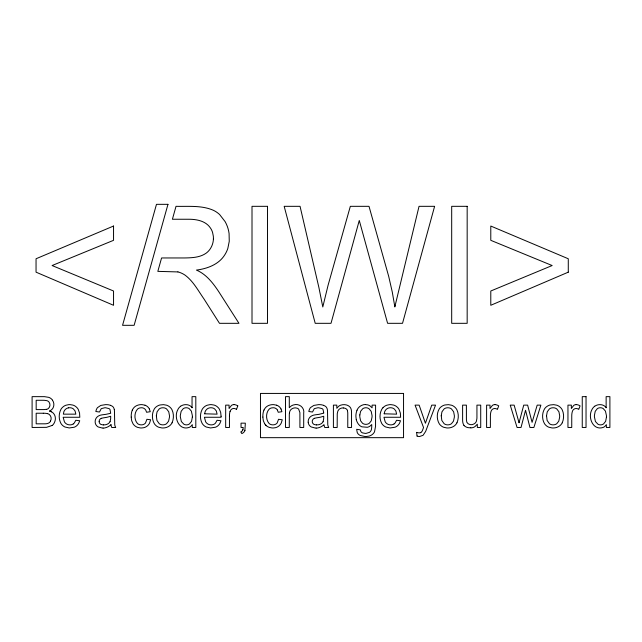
<?xml version="1.0" encoding="UTF-8"?>
<svg xmlns="http://www.w3.org/2000/svg" width="642" height="642" viewBox="0 0 642 642"><rect width="100%" height="100%" fill="white"/><g stroke="black" fill="none" stroke-linecap="round" stroke-linejoin="round"><path stroke-width="0.96" d="M323.728 412.79L323.022 409.452A2.464 2.464 0 0 0 322.661 409.05A4.141 4.141 0 0 0 322.067 408.609L318.705 407.766A13.61 13.61 0 0 0 317.702 407.782L314.572 408.585A3.298 3.298 0 0 0 314.099 408.954L312.526 412.012L308.826 411.506A9.461 9.461 0 0 1 310.431 407.63L313.834 405.423L318.536 404.637A18.843 18.843 0 0 1 321.49 404.789L323.544 405.303M323.72 413.111L319.106 414.315A70.676 70.676 0 0 1 316.963 414.596L315.439 414.804A19.581 19.581 0 0 0 313.593 415.157A9.253 9.253 0 0 0 310.872 416.401A6.308 6.308 0 0 0 308.224 422.259M242.909 429.506L242.684 430.132M244.875 430.517L245.348 423.158L241.039 423.158L241.039 427.468L243.182 427.468A8.988 8.988 0 0 1 242.925 429.514M236.497 409.363L237.797 405.848M132.372 410.053L132.693 409.395A8.362 8.362 0 0 1 136.016 405.969A10.962 10.962 0 0 1 140.991 404.637A13.289 13.289 0 0 1 142.243 404.661L145.028 405.214M264.022 410.053L264.335 409.395A8.362 8.362 0 0 1 267.658 405.969A10.962 10.962 0 0 1 272.641 404.637A13.289 13.289 0 0 1 273.885 404.661L276.67 405.214M172.08 422.765C173.846 418.72 173.91 413.761 171.992 409.757A9.47 9.47 0 0 0 170.451 407.646L169.697 406.94A9.494 9.494 0 0 0 166.631 405.206L163.493 404.645L159.994 404.982A10.023 10.023 0 0 0 155.902 407.108A8.779 8.779 0 0 0 154.393 408.81C151.745 413.231 151.737 419.306 154.361 423.744A8.94 8.94 0 0 0 155.348 424.964L156.094 425.67A9.333 9.333 0 0 0 158.686 427.219L161.784 427.925A13.562 13.562 0 0 0 163.285 427.965A11.075 11.075 0 0 0 168.629 426.448A9.309 9.309 0 0 0 172.096 422.773M456.968 422.765C458.725 418.72 458.797 413.761 456.879 409.757A9.47 9.47 0 0 0 455.338 407.646L454.576 406.94A9.494 9.494 0 0 0 451.519 405.206L448.381 404.645L444.882 404.982A10.023 10.023 0 0 0 440.781 407.108A8.779 8.779 0 0 0 439.28 408.81C436.624 413.231 436.616 419.306 439.248 423.744A8.94 8.94 0 0 0 440.227 424.964L440.982 425.67A9.333 9.333 0 0 0 443.566 427.219L446.663 427.925A13.562 13.562 0 0 0 448.172 427.965A11.075 11.075 0 0 0 453.517 426.448A9.309 9.309 0 0 0 456.984 422.773M562.264 422.765C564.029 418.72 564.093 413.761 562.175 409.757A9.47 9.47 0 0 0 560.635 407.646L559.88 406.94A9.494 9.494 0 0 0 556.815 405.206L553.677 404.645L550.178 404.982A10.023 10.023 0 0 0 546.085 407.108A8.779 8.779 0 0 0 544.577 408.81C541.928 413.231 541.92 419.306 544.544 423.744A8.94 8.94 0 0 0 545.531 424.964L546.278 425.67A9.333 9.333 0 0 0 548.87 427.219L551.968 427.925A13.562 13.562 0 0 0 553.468 427.965A11.075 11.075 0 0 0 558.813 426.448A9.309 9.309 0 0 0 562.28 422.773M382.945 407.742L384.093 406.683A9.293 9.293 0 0 1 386.757 405.23L389.341 404.677A13 13 0 0 1 391.026 404.645L393.602 405.062A9.116 9.116 0 0 1 396.668 406.643L397.791 407.678A9.325 9.325 0 0 1 399.027 409.363L400.351 413.047L400.608 417.268L383.956 417.268L385.2 421.818A6.348 6.348 0 0 0 386.035 422.901L386.516 423.359A6.083 6.083 0 0 0 389.357 424.739L390.015 424.827A6.147 6.147 0 0 0 394.1 423.945M52.203 425.429L46.569 427.339L32.1 427.468L32.1 396.644L44.523 396.66L48.776 397.358A7.511 7.511 0 0 1 52.54 400.207M101.316 418.391L102.303 418.094A24.42 24.42 0 0 1 104.494 417.693A48.583 48.583 0 0 0 107.294 417.212L110.673 416.257L110.673 417.645A17.069 17.069 0 0 1 110.641 418.825L110.207 421.088A4.293 4.293 0 0 1 109.959 421.633M314.355 418.391L315.334 418.094A24.42 24.42 0 0 1 317.533 417.693A48.583 48.583 0 0 0 320.334 417.212L323.712 416.257L323.712 417.645A17.069 17.069 0 0 1 323.672 418.825L323.247 421.088A4.293 4.293 0 0 1 322.998 421.633M46.577 409.283L44.659 409.54A29.709 29.709 0 0 1 42.845 409.588L36.177 409.596L36.177 400.279L42.34 400.279A36.458 36.458 0 0 1 44.555 400.335L46.85 400.656A3.86 3.86 0 0 1 49.153 402.293A4.735 4.735 0 0 1 46.641 409.484M68.461 407.855L69.079 407.774A7.439 7.439 0 0 1 70.074 407.75L71.085 407.879A5.617 5.617 0 0 1 73.437 408.97L75.05 410.944L75.836 414.154L63.365 414.154L63.839 411.827A6.292 6.292 0 0 1 65.332 409.484A6.492 6.492 0 0 1 65.789 409.082A5.93 5.93 0 0 1 68.461 407.847M470.795 427.957L472.857 427.604A7.704 7.704 0 0 0 475.112 426.489L477.327 424.185L477.327 427.468L480.714 427.468L480.714 405.134L476.934 405.134L476.934 417.099A21.058 21.058 0 0 1 476.87 418.753L476.388 421.272A4.967 4.967 0 0 1 474.197 423.832C471.172 426.007 466.012 424.113 466.453 420.004A32.991 32.991 0 0 1 466.413 418.881L466.397 405.134L462.609 405.134L462.617 419.555A21.082 21.082 0 0 0 462.77 422.203L462.818 422.356A7.391 7.391 0 0 0 463.981 425.333M43.311 413.231L36.177 413.231L36.177 423.824L44.771 423.816A17.816 17.816 0 0 0 46.288 423.736L46.521 423.696A6.901 6.901 0 0 0 48.872 422.934A4.574 4.574 0 0 0 50.525 421.12M365.579 404.629L367.465 404.829A7.64 7.64 0 0 1 369.977 405.88L372.095 407.83L372.095 405.134L375.586 405.134L375.546 426.288L374.519 431.825A8.009 8.009 0 0 1 371.148 435.252A9.55 9.55 0 0 1 368.941 436.127L366.317 436.512A17.182 17.182 0 0 1 365.001 436.52L360.363 435.517A8.185 8.185 0 0 1 359.038 434.73L358.461 434.249A5.433 5.433 0 0 1 357.209 432.475L356.663 429.313L360.339 429.859L360.78 431.336A2.897 2.897 0 0 0 361.623 432.347A4.598 4.598 0 0 0 362.602 432.901L365.17 433.39A11.965 11.965 0 0 0 366.109 433.382L369.527 432.347A5.313 5.313 0 0 0 371.445 429.394L371.694 427.291A44.33 44.33 0 0 0 371.734 425.839L371.734 424.547L370.065 426.087A7.487 7.487 0 0 1 367.328 427.283L361.928 426.834A7.865 7.865 0 0 1 359.448 425.277L358.429 424.145A12.15 12.15 0 0 1 356.262 419.475M316.442 425.004L313.994 424.434A3.387 3.387 0 0 1 314.387 418.279M103.402 425.004L100.963 424.434A3.387 3.387 0 0 1 100.321 424.001A3.322 3.322 0 0 1 99.157 421.666M177.906 271.927L157.828 271.365L161.575 257.956L184.615 257.956C191.846 257.827 199.71 257.578 205.897 253.341A16.716 16.716 0 0 0 210.311 248.743L211.041 247.523A19.116 19.116 0 0 0 213.417 238.952M47.612 413.681L45.903 413.36A23.561 23.561 0 0 0 43.311 413.239M49.57 411.065L51.488 411.843M110.504 405.303L108.45 404.797A18.843 18.843 0 0 0 105.505 404.645L100.794 405.423L97.448 407.67A9.461 9.461 0 0 0 95.843 411.514L99.486 412.012L101.067 408.954A3.298 3.298 0 0 1 101.532 408.585L104.67 407.782A13.61 13.61 0 0 1 105.665 407.766L109.028 408.609A4.141 4.141 0 0 1 109.621 409.05A2.464 2.464 0 0 1 109.991 409.452L110.673 413.296L106.066 414.315A70.676 70.676 0 0 1 103.924 414.596L102.399 414.804A19.581 19.581 0 0 0 100.561 415.157A9.253 9.253 0 0 0 97.833 416.401A6.308 6.308 0 0 0 95.193 422.259L95.257 422.918A5.802 5.802 0 0 0 96.645 425.71L97.111 426.176A5.947 5.947 0 0 0 98.21 426.962L101.877 427.941A13.972 13.972 0 0 0 103.049 427.965M266.334 425.678L265.603 424.972M264.656 423.76L263.356 420.783L262.835 417.075M277.384 410.086L278.235 412.26L281.91 411.699L281.027 409.026M149.377 409.026L150.268 411.699L146.585 412.26L145.742 410.086A4.927 4.927 0 0 0 141.497 407.734L139.82 407.943A5.666 5.666 0 0 0 137.557 409.098C134.058 412.766 134.074 419.78 137.476 423.511A5.417 5.417 0 0 0 139.659 424.659L140.614 424.827A7.158 7.158 0 0 0 141.561 424.852L142.099 424.811A5.224 5.224 0 0 0 145.02 423.503A4.671 4.671 0 0 0 145.533 422.926L146.906 419.29L150.621 419.772L149.538 423.198A8.731 8.731 0 0 1 143.904 427.676L141.786 427.965A12.984 12.984 0 0 1 140.213 427.925L137.661 427.395A8.972 8.972 0 0 1 134.684 425.678L133.961 424.972A8.916 8.916 0 0 1 133.014 423.76L131.706 420.783L131.185 417.075M347.378 410.575L347.707 412.308A18.161 18.161 0 0 1 347.763 413.881L347.763 427.468L351.551 427.468L351.535 412.517A23.409 23.409 0 0 0 351.439 410.679L351.391 410.342A5.489 5.489 0 0 0 351.294 409.853A7.407 7.407 0 0 0 350.179 407.245C347.964 404.556 343.887 404.107 340.742 405.15A7.535 7.535 0 0 0 338.559 406.37L336.809 408.312L336.809 405.134L333.407 405.134L333.407 427.468L337.186 427.468L337.251 413.761L337.877 410.984L338.944 409.444A6.235 6.235 0 0 1 342.82 407.911A7.19 7.19 0 0 1 343.31 407.911M356.262 419.475L355.917 416.754A15.111 15.111 0 0 1 357.032 410.262M114.316 409.572L114.38 409.989A21.603 21.603 0 0 1 114.477 411.899L114.741 424.787A8.474 8.474 0 0 0 115.704 427.468L111.748 427.468A8.153 8.153 0 0 1 111.01 424.707M416.626 432.515L417.051 436.062M308.208 422.259L308.296 422.918A5.802 5.802 0 0 0 309.685 425.71L310.15 426.176A5.947 5.947 0 0 0 311.242 426.962L314.917 427.941A13.972 13.972 0 0 0 316.081 427.965M606.136 407.702L606.136 396.644L609.9 396.644L609.9 427.468L606.385 427.468L606.385 424.651L604.868 426.4A6.5 6.5 0 0 1 602.95 427.5C592.871 430.726 587.542 417.164 591.948 409.596A8.723 8.723 0 0 1 594.709 406.25M229.451 415.775L229.451 427.468L225.671 427.468L225.671 405.134L229.074 405.134L229.074 408.521L231.481 405.391A4.277 4.277 0 0 1 233.913 404.62M192.046 407.702L192.046 396.644L195.81 396.644L195.81 427.468L192.295 427.468L192.295 424.651L190.778 426.4A6.5 6.5 0 0 1 188.86 427.5C178.781 430.726 173.452 417.164 177.858 409.596A8.723 8.723 0 0 1 180.619 406.25M177.914 271.887A23.441 23.441 0 0 1 184.952 275.065C193.282 281.164 198.193 290.69 204.004 298.979L219.484 323.319L238.96 323.319L218.609 291.476C212.895 282.913 206.194 274.198 196.42 270.089C207.27 268.709 218.874 264.496 224.852 254.722A28.16 28.16 0 0 0 227.838 248.39L229.258 241.296L229.082 233.528A32.902 32.902 0 0 0 225.109 221.61L219.628 214.548A25.03 25.03 0 0 0 213.489 210.343C201.773 205.151 188.443 206.644 176.02 206.323L172.401 219.251L188.363 219.251C196.452 219.171 205.897 220.872 210.576 228.231A16.668 16.668 0 0 1 212.574 232.436L213.329 236.216A21.499 21.499 0 0 1 213.409 238.952M606.265 407.702A7.568 7.568 0 0 0 599.973 404.653A9.124 9.124 0 0 0 594.701 406.242M576.195 404.572A7.584 7.584 0 0 1 580.055 405.888L578.779 409.363A5.457 5.457 0 0 0 576.01 408.513A3.908 3.908 0 0 0 572.399 411.37A14.878 14.878 0 0 0 571.757 415.775L571.741 427.468L567.953 427.468L567.953 405.134L571.356 405.134L571.356 408.521L573.763 405.391A4.277 4.277 0 0 1 576.195 404.62M494.846 404.572A7.584 7.584 0 0 1 498.706 405.888L497.43 409.363A5.457 5.457 0 0 0 494.653 408.513A3.908 3.908 0 0 0 491.05 411.37A14.878 14.878 0 0 0 490.408 415.775L490.384 427.468L486.604 427.468L486.604 405.134L490.007 405.134L490.007 408.521L492.414 405.391A4.277 4.277 0 0 1 494.846 404.62M470.755 427.676A7.84 7.84 0 0 1 463.901 425.421M417.059 436.046A7.768 7.768 0 0 0 419.483 436.552L423.078 435.292L425.566 431.552A43.086 43.086 0 0 0 425.959 430.622L435.533 405.134L431.745 405.134L425.413 423.238L419.154 405.134L415.069 405.134L423.543 427.508L422.749 429.675A18.915 18.915 0 0 1 422.259 430.862L422.147 431.079A2.48 2.48 0 0 1 421.995 431.344A3.483 3.483 0 0 1 420.815 432.435M420.863 432.62A6.428 6.428 0 0 1 416.69 432.355M394.068 423.897A5.224 5.224 0 0 0 395.111 422.95L396.587 420.277L400.504 420.759L399.581 423.11A8.948 8.948 0 0 1 397.077 426.087A8.643 8.643 0 0 1 394.999 427.227L390.079 427.957L385.81 427.018A9.181 9.181 0 0 1 383.659 425.662A9.453 9.453 0 0 1 382.913 424.956A9.269 9.269 0 0 1 381.653 423.295C379.414 419.09 379.486 413.665 381.677 409.46A9.526 9.526 0 0 1 382.945 407.742M356.952 410.23A9.325 9.325 0 0 1 365.579 404.484M343.318 408.023A4.39 4.39 0 0 1 347.555 410.487M316.105 428.19A13.049 13.049 0 0 0 324.017 424.699A8.153 8.153 0 0 0 324.764 427.476L328.736 427.468A8.474 8.474 0 0 1 327.773 424.787L327.524 411.899A21.603 21.603 0 0 0 327.42 409.989L327.348 409.572A6.083 6.083 0 0 0 326.2 406.98A6.46 6.46 0 0 0 323.528 405.367M323.175 421.754A7.062 7.062 0 0 1 316.458 424.827M277.432 410.053A4.927 4.927 0 0 0 273.147 407.734L271.462 407.943A5.666 5.666 0 0 0 269.207 409.098C265.7 412.766 265.724 419.78 269.118 423.511A5.417 5.417 0 0 0 271.301 424.659L272.256 424.827A7.158 7.158 0 0 0 273.211 424.852L273.741 424.811A5.224 5.224 0 0 0 276.67 423.503A4.671 4.671 0 0 0 277.175 422.926L278.548 419.29L282.271 419.772L281.188 423.198A8.731 8.731 0 0 1 275.554 427.676L273.428 427.965A12.984 12.984 0 0 1 271.855 427.925L269.311 427.395A8.972 8.972 0 0 1 264.689 423.792M276.67 405.206A7.808 7.808 0 0 1 281.044 409.018M262.915 417.067A16.219 16.219 0 0 1 263.942 410.029M242.716 430.148A3.651 3.651 0 0 1 240.782 431.93L241.833 433.567A5.545 5.545 0 0 0 244.955 430.549M229.467 415.775A14.878 14.878 0 0 1 230.061 411.353M230.109 411.37A3.908 3.908 0 0 1 233.712 408.44A5.457 5.457 0 0 1 236.481 409.387M233.913 404.572A7.584 7.584 0 0 1 237.773 405.888M192.175 407.702A7.568 7.568 0 0 0 185.883 404.653A9.124 9.124 0 0 0 180.611 406.242M145.028 405.206A7.808 7.808 0 0 1 149.393 409.018M131.265 417.067A16.219 16.219 0 0 1 132.3 410.029M110.978 424.699A13.049 13.049 0 0 1 103.065 428.19M114.284 409.58A6.083 6.083 0 0 0 113.161 406.98A6.46 6.46 0 0 0 110.488 405.367M110.135 421.754A7.062 7.062 0 0 1 103.426 424.827M99.165 421.593A3.387 3.387 0 0 1 101.356 418.279M73.276 423.897A5.224 5.224 0 0 0 74.32 422.95L75.796 420.277L79.704 420.759L78.789 423.11A8.948 8.948 0 0 1 76.278 426.087A8.643 8.643 0 0 1 74.207 427.227L69.28 427.957L65.019 427.018A9.181 9.181 0 0 1 62.86 425.662A9.453 9.453 0 0 1 62.114 424.956A9.269 9.269 0 0 1 60.862 423.295C58.615 419.09 58.687 413.665 60.878 409.46A9.526 9.526 0 0 1 62.146 407.742L63.293 406.683A9.293 9.293 0 0 1 65.957 405.23L68.542 404.677A13 13 0 0 1 70.227 404.645L72.803 405.062A9.116 9.116 0 0 1 75.868 406.643L76.992 407.678A9.325 9.325 0 0 1 78.236 409.363L79.552 413.047L79.809 417.268L63.157 417.268L64.409 421.818A6.348 6.348 0 0 0 65.235 422.901L65.717 423.359A6.083 6.083 0 0 0 68.566 424.739L69.224 424.827A6.147 6.147 0 0 0 73.3 423.945M52.235 425.461A8.009 8.009 0 0 0 54.522 422.308A9.14 9.14 0 0 0 55.364 418.199A7.495 7.495 0 0 0 51.52 411.787M49.554 411.024A7.84 7.84 0 0 0 52.861 408.28A7.447 7.447 0 0 0 52.5 400.231M47.66 413.56A5.2 5.2 0 0 1 50.469 421.088M221.081 416.257L221.065 417.268L204.413 417.268L205.657 421.818A6.348 6.348 0 0 0 206.491 422.901L206.973 423.359A6.083 6.083 0 0 0 209.822 424.739L210.472 424.827A6.147 6.147 0 0 0 214.556 423.945A5.224 5.224 0 0 0 215.576 422.95L217.044 420.277L220.96 420.759L220.045 423.11A8.948 8.948 0 0 1 217.534 426.087A8.643 8.643 0 0 1 215.455 427.227L210.536 427.957L206.267 427.018A9.181 9.181 0 0 1 204.116 425.662A9.453 9.453 0 0 1 203.37 424.956A9.269 9.269 0 0 1 202.11 423.295C199.871 419.09 199.943 413.665 202.134 409.46A9.526 9.526 0 0 1 203.402 407.742L204.549 406.683A9.293 9.293 0 0 1 207.214 405.23L209.798 404.677A13 13 0 0 1 211.483 404.645L214.059 405.062A9.116 9.116 0 0 1 217.124 406.643L218.248 407.678A9.325 9.325 0 0 1 219.484 409.363L220.688 412.461L221.081 416.257M156.351 415.775L156.937 420.446L159.208 423.656A5.818 5.818 0 0 0 161.567 424.723L162.233 424.827A7.214 7.214 0 0 0 163.277 424.852L164.272 424.723A5.786 5.786 0 0 0 166.623 423.656L168.597 421.152L169.456 417.236A18.77 18.77 0 0 0 169.48 415.663L168.75 411.779L166.607 408.962A5.842 5.842 0 0 0 163.943 407.839L163.269 407.774A7.223 7.223 0 0 0 162.233 407.798L161.567 407.895A5.834 5.834 0 0 0 159.208 408.954L157.073 411.787L156.351 415.775M441.239 415.775L441.816 420.446L444.095 423.656A5.818 5.818 0 0 0 446.447 424.723L447.113 424.827A7.214 7.214 0 0 0 448.156 424.852L449.159 424.723A5.786 5.786 0 0 0 451.503 423.656L453.485 421.152L454.343 417.236A18.77 18.77 0 0 0 454.359 415.663L453.637 411.779L451.487 408.962A5.842 5.842 0 0 0 448.822 407.839L448.156 407.774A7.223 7.223 0 0 0 447.113 407.798L446.447 407.895A5.834 5.834 0 0 0 444.095 408.954L441.961 411.787L441.239 415.775M546.535 415.775L547.12 420.446L549.392 423.656A5.818 5.818 0 0 0 551.751 424.723L552.417 424.827A7.214 7.214 0 0 0 553.46 424.852L554.455 424.723A5.786 5.786 0 0 0 556.807 423.656L558.781 421.152L559.639 417.236A18.77 18.77 0 0 0 559.663 415.663L558.933 411.779L556.791 408.962A5.842 5.842 0 0 0 554.126 407.839L553.452 407.774A7.223 7.223 0 0 0 552.417 407.798L551.751 407.895A5.834 5.834 0 0 0 549.392 408.954L547.257 411.787L546.535 415.775M192.351 417.148L191.541 421.353L189.47 423.897A5.152 5.152 0 0 1 187.023 424.827A5.77 5.77 0 0 1 186.108 424.852A5.088 5.088 0 0 1 183.853 424.185L181.349 421.537L180.338 416.851A21.026 21.026 0 0 1 180.362 415.254L181.132 411.345L183.163 408.737A5.04 5.04 0 0 1 185.329 407.83L185.931 407.774A5.995 5.995 0 0 1 186.878 407.798A5.2 5.2 0 0 1 189.157 408.601L191.372 411.137L192.335 415.526A21.314 21.314 0 0 1 192.351 417.148M606.441 417.148L605.631 421.353L603.56 423.897A5.152 5.152 0 0 1 601.113 424.827A5.77 5.77 0 0 1 600.198 424.852A5.088 5.088 0 0 1 597.943 424.185L595.439 421.537L594.428 416.851A21.026 21.026 0 0 1 594.452 415.254L595.222 411.345L597.253 408.737A5.04 5.04 0 0 1 599.419 407.83L600.021 407.774A5.995 5.995 0 0 1 600.968 407.798A5.2 5.2 0 0 1 603.247 408.601L605.462 411.137L606.425 415.526A21.314 21.314 0 0 1 606.441 417.148M359.825 414.925L359.801 415.406A19.774 19.774 0 0 0 359.817 416.963L360.619 420.823L362.465 423.198A5.401 5.401 0 0 0 364.961 424.266L365.266 424.298A6.564 6.564 0 0 0 366.237 424.322L366.863 424.266A5.449 5.449 0 0 0 369.351 423.206L371.22 420.847L372.023 417.067A18.923 18.923 0 0 0 372.047 415.526L371.188 411.345L369.022 408.745A5.417 5.417 0 0 0 366.478 407.79A6.083 6.083 0 0 0 365.539 407.774L365.234 407.798A5.264 5.264 0 0 0 362.738 408.729L360.627 411.289L359.825 414.925M204.654 413.793L217.092 414.154L216.306 410.944L214.685 408.97A5.617 5.617 0 0 0 212.342 407.879L211.322 407.75A7.439 7.439 0 0 0 210.327 407.774L209.717 407.855A5.93 5.93 0 0 0 207.037 409.074A6.492 6.492 0 0 0 206.588 409.492A6.292 6.292 0 0 0 205.095 411.827L204.654 413.793M384.189 413.793L396.628 414.154L395.849 410.944L394.228 408.97A5.617 5.617 0 0 0 391.885 407.879L390.866 407.75A7.439 7.439 0 0 0 389.871 407.774L389.261 407.855A5.93 5.93 0 0 0 386.58 409.074A6.492 6.492 0 0 0 386.131 409.492A6.292 6.292 0 0 0 384.638 411.827L384.189 413.793M289.454 412.902L289.414 413.167A16.483 16.483 0 0 0 289.301 415.246L289.293 427.468L285.505 427.468L285.505 396.644L289.293 396.644L289.293 407.702L291.083 406.081A8.121 8.121 0 0 1 293.595 404.933C298.947 403.08 304.822 407.542 303.698 413.312L303.698 427.468L299.91 427.468L299.894 412.629L298.682 409.187A3.916 3.916 0 0 0 297.198 408.216L295.745 407.911A7.126 7.126 0 0 0 295.2 407.887A6.235 6.235 0 0 0 292.038 408.761A5.048 5.048 0 0 0 289.823 411.313L289.454 412.902M395.151 305.56L394.862 306.956L392.278 292.046L388.699 276.389L369.006 206.323L350.331 206.323L328.062 285.329L322.798 306.956L318.897 287.528L300.055 206.323L284.173 206.323L315.214 323.319L331.015 323.319L359.271 220.455L387.599 323.319L402.526 323.319L434.61 206.323L419.041 206.323L395.151 305.56M519.041 422.757L514.146 405.134L510.238 405.134L517.067 427.468L521.023 427.468L525.541 410.286L529.955 427.468L533.887 427.468L540.869 405.134L537.193 405.134L532.082 422.356L527.628 405.134L523.736 405.134L519.065 422.669M167.971 204.333L134.13 325.317L122.558 325.317L156.479 204.333L167.971 204.333M568.282 272.168L490.785 305.287L490.785 291.003L552.16 265.539L490.785 240.325L490.785 226.04L568.282 258.758L568.282 272.168M113.546 226.04L36.048 258.758L36.048 272.168L113.546 305.287L113.546 291.003L52.09 265.539L113.546 240.325L113.546 226.04M267.497 206.323L252.009 206.323L252.009 323.319L267.497 323.319L267.497 206.323M467.167 206.323L451.687 206.323L451.687 323.319L467.167 323.319L467.167 206.323M403.545 393.426L260.467 393.426L260.467 437.667L403.545 437.667L403.545 393.426M586.034 396.644L582.254 396.644L582.254 427.468L586.034 427.468L586.034 396.644"/></g></svg>
